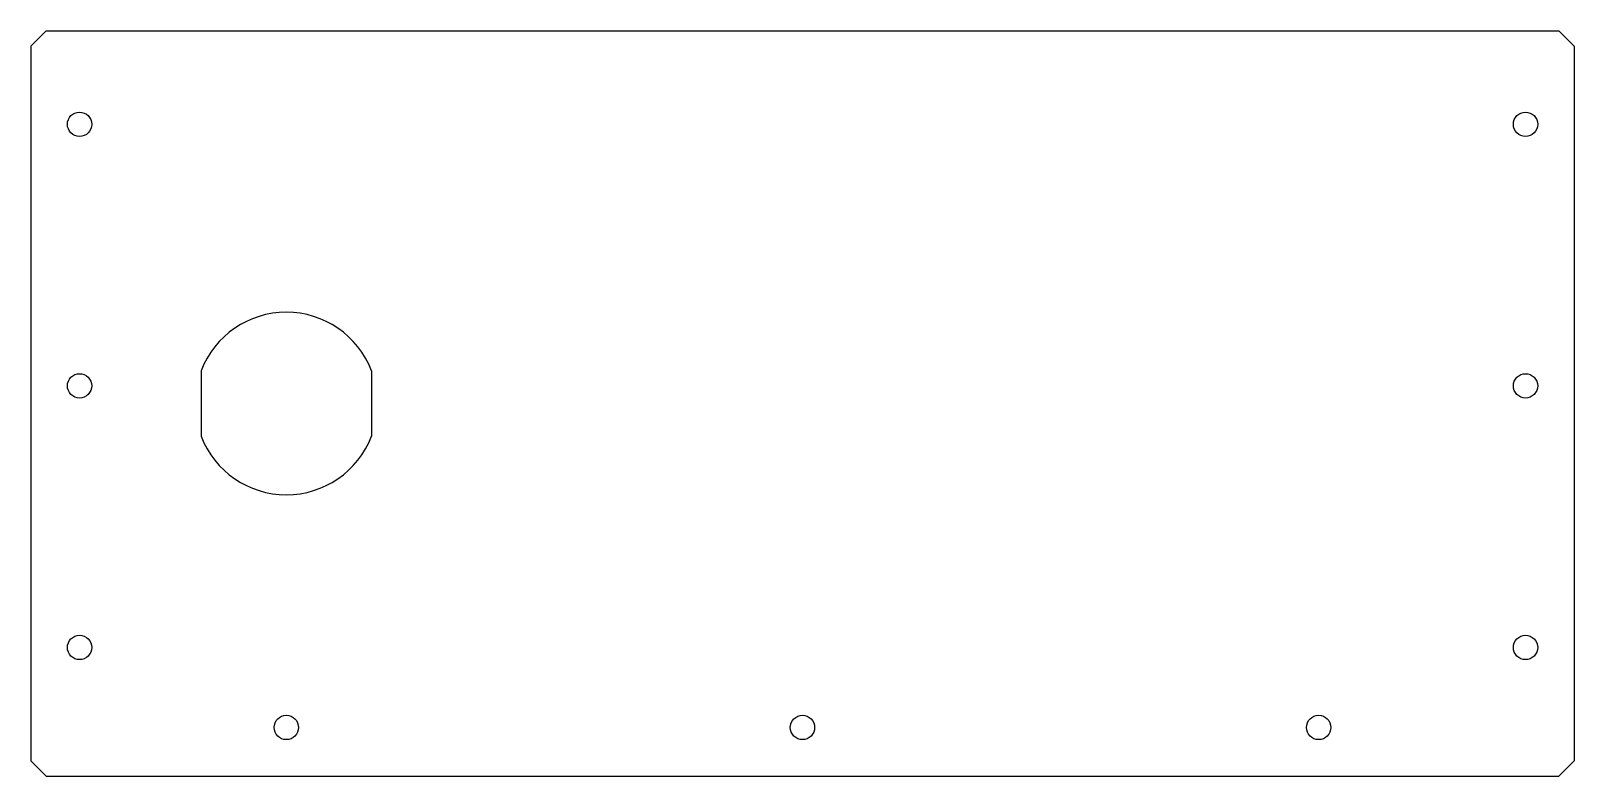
# Model space of a CAD drawing. Extents: x 13 to 267, y 1 to 124.
import ezdxf

# ---------------------------------------------------------------- set-up
doc = ezdxf.new("R2010")
doc.units = 0
doc.header["$MEASUREMENT"] = 0
doc.layers.add('VISIBLE', color=7, linetype='CONTINUOUS')

msp = doc.modelspace()

# ---------------------------------------------------------------- linework, layer by layer
at = {"layer": 'VISIBLE'}
for p, q in [((15.51, 123.5), (13.01, 121)), ((15.51, 123.5), (264.26, 123.5)), ((266.76, 121), (264.26, 123.5)), ((13.01, 121), (13.01, 3.5)), ((266.76, 121), (266.76, 3.5)), ((41.01, 67.64), (41.01, 56.86)), ((69.01, 67.64), (69.01, 56.86)), ((13.01, 3.5), (15.51, 1)), ((264.26, 1), (266.76, 3.5)), ((15.51, 1), (264.26, 1))]:
    msp.add_line(p, q, dxfattribs=at)
for centre in [(21.01, 108.15), (258.76, 108.15), (21.01, 65.15), (258.76, 65.15), (21.01, 22.15), (258.76, 22.15), (55.01, 9), (139.88, 9), (224.76, 9)]:
    msp.add_circle(centre, 2, dxfattribs=at)
for start, end in [(21.0395, 158.9605), (201.0395, 338.9605)]:
    msp.add_arc((55.01, 62.25), 15, start, end, dxfattribs=at)

doc.saveas('drawing.dxf')
